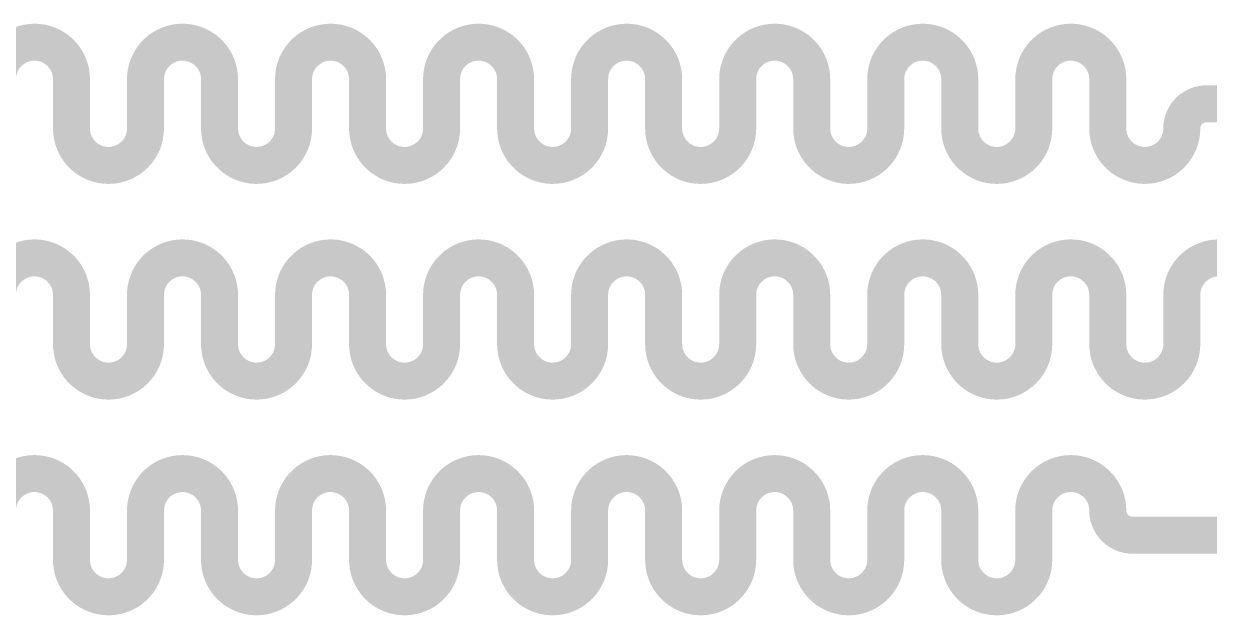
# Model space of a CAD drawing. Extents: x 75 to 173, y 40 to 188.
# Drawn here: x 108.306 to 113.188, y 137.236 to 139.674 of the extents above; entities that cross this region are included whole.
import ezdxf

# ---------------------------------------------------------------- set-up
doc = ezdxf.new("R2010")
doc.units = 0
doc.header["$MEASUREMENT"] = 0
doc.layers.add('TopLayer', color=1, linetype='CONTINUOUS')

msp = doc.modelspace()

# ---------------------------------------------------------------- linework, layer by layer
at = {"layer": 'TopLayer', "const_width": 0.1524}
for points in [[(108.19786, 139.44565, -0.4142136), (108.35026, 139.59805)], [(108.35026, 139.59805, -0.4142136), (108.50266, 139.44565)], [(108.80746, 139.44565, -0.4142136), (108.95986, 139.59805)], [(108.95986, 139.59805, -0.4142136), (109.11226, 139.44565)], [(109.41706, 139.44565, -0.4142136), (109.56946, 139.59805)], [(109.56946, 139.59805, -0.4142136), (109.72186, 139.44565)], [(110.02666, 139.44565, -0.4142136), (110.17906, 139.59805)], [(110.17906, 139.59805, -0.4142136), (110.33146, 139.44565)], [(110.63626, 139.44565, -0.4142136), (110.78866, 139.59805)], [(110.78866, 139.59805, -0.4142136), (110.94106, 139.44565)], [(111.24586, 139.44565, -0.4142136), (111.39826, 139.59805)], [(111.39826, 139.59805, -0.4142136), (111.55066, 139.44565)], [(111.85546, 139.44565, -0.4142136), (112.00786, 139.59805)], [(112.00786, 139.59805, -0.4142136), (112.16026, 139.44565)], [(112.46506, 139.44565, -0.4142136), (112.61746, 139.59805)], [(112.61746, 139.59805, -0.4142136), (112.76986, 139.44565)], [(113.07466, 139.24245, -0.4142136), (113.17626, 139.34405)], [(108.65506, 139.09005, -0.4142136), (108.50266, 139.24245)], [(108.80746, 139.24245, -0.4142135), (108.65506, 139.09005)], [(109.26466, 139.09005, -0.4142136), (109.11226, 139.24245)], [(109.41706, 139.24245, -0.4142135), (109.26466, 139.09005)], [(109.87426, 139.09005, -0.4142136), (109.72186, 139.24245)], [(110.02666, 139.24245, -0.4142135), (109.87426, 139.09005)], [(110.48386, 139.09005, -0.4142136), (110.33146, 139.24245)], [(110.63626, 139.24245, -0.4142135), (110.48386, 139.09005)], [(111.09346, 139.09005, -0.4142136), (110.94106, 139.24245)], [(111.24586, 139.24245, -0.4142135), (111.09346, 139.09005)], [(111.70306, 139.09005, -0.4142136), (111.55066, 139.24245)], [(111.85546, 139.24245, -0.4142135), (111.70306, 139.09005)], [(112.31266, 139.09005, -0.4142136), (112.16026, 139.24245)], [(112.46506, 139.24245, -0.4142135), (112.31266, 139.09005)], [(112.92226, 139.09005, -0.4142136), (112.76986, 139.24245)], [(113.07466, 139.24245, -0.4142135), (112.92226, 139.09005)], [(108.19786, 138.55665, -0.4142136), (108.35026, 138.70905)], [(108.35026, 138.70905, -0.4142136), (108.50266, 138.55665)], [(108.80746, 138.55665, -0.4142136), (108.95986, 138.70905)], [(108.95986, 138.70905, -0.4142136), (109.11226, 138.55665)], [(109.41706, 138.55665, -0.4142136), (109.56946, 138.70905)], [(109.56946, 138.70905, -0.4142136), (109.72186, 138.55665)], [(110.02666, 138.55665, -0.4142136), (110.17906, 138.70905)], [(110.17906, 138.70905, -0.4142136), (110.33146, 138.55665)], [(110.63626, 138.55665, -0.4142136), (110.78866, 138.70905)], [(110.78866, 138.70905, -0.4142136), (110.94106, 138.55665)], [(111.24586, 138.55665, -0.4142136), (111.39826, 138.70905)], [(111.39826, 138.70905, -0.4142136), (111.55066, 138.55665)], [(111.85546, 138.55665, -0.4142136), (112.00786, 138.70905)], [(112.00786, 138.70905, -0.4142136), (112.16026, 138.55665)], [(112.46506, 138.55665, -0.4142136), (112.61746, 138.70905)], [(112.61746, 138.70905, -0.4142136), (112.76986, 138.55665)], [(113.07466, 138.55665, -0.4142136), (113.22706, 138.70905)], [(113.22706, 138.70905, -0.4142136), (113.37946, 138.55665)], [(108.65506, 138.20105, -0.4142136), (108.50266, 138.35345)], [(108.80746, 138.35345, -0.4142135), (108.65506, 138.20105)], [(109.26466, 138.20105, -0.4142136), (109.11226, 138.35345)], [(109.41706, 138.35345, -0.4142135), (109.26466, 138.20105)], [(109.87426, 138.20105, -0.4142136), (109.72186, 138.35345)], [(110.02666, 138.35345, -0.4142135), (109.87426, 138.20105)], [(110.48386, 138.20105, -0.4142136), (110.33146, 138.35345)], [(110.63626, 138.35345, -0.4142135), (110.48386, 138.20105)], [(111.09346, 138.20105, -0.4142136), (110.94106, 138.35345)], [(111.24586, 138.35345, -0.4142135), (111.09346, 138.20105)], [(111.70306, 138.20105, -0.4142136), (111.55066, 138.35345)], [(111.85546, 138.35345, -0.4142135), (111.70306, 138.20105)], [(112.31266, 138.20105, -0.4142136), (112.16026, 138.35345)], [(112.46506, 138.35345, -0.4142135), (112.31266, 138.20105)], [(112.92226, 138.20105, -0.4142136), (112.76986, 138.35345)], [(113.07466, 138.35345, -0.4142135), (112.92226, 138.20105)], [(108.19786, 137.66765, -0.4142136), (108.35026, 137.82005)], [(108.35026, 137.82005, -0.4142136), (108.50266, 137.66765)], [(108.80746, 137.66765, -0.4142136), (108.95986, 137.82005)], [(108.95986, 137.82005, -0.4142136), (109.11226, 137.66765)], [(109.41706, 137.66765, -0.4142136), (109.56946, 137.82005)], [(109.56946, 137.82005, -0.4142136), (109.72186, 137.66765)], [(110.02666, 137.66765, -0.4142136), (110.17906, 137.82005)], [(110.17906, 137.82005, -0.4142136), (110.33146, 137.66765)], [(110.63626, 137.66765, -0.4142136), (110.78866, 137.82005)], [(110.78866, 137.82005, -0.4142136), (110.94106, 137.66765)], [(111.24586, 137.66765, -0.4142136), (111.39826, 137.82005)], [(111.39826, 137.82005, -0.4142136), (111.55066, 137.66765)], [(111.85546, 137.66765, -0.4142136), (112.00786, 137.82005)], [(112.00786, 137.82005, -0.4142136), (112.16026, 137.66765)], [(112.46506, 137.66765, -0.4142136), (112.61746, 137.82005)], [(112.61746, 137.82005, -0.4142136), (112.76986, 137.66765)], [(112.87146, 137.56605, -0.4142136), (112.76986, 137.66765)], [(108.65506, 137.31205, -0.4142136), (108.50266, 137.46445)], [(108.80746, 137.46445, -0.4142136), (108.65506, 137.31205)], [(109.26466, 137.31205, -0.4142136), (109.11226, 137.46445)], [(109.41706, 137.46445, -0.4142136), (109.26466, 137.31205)], [(109.87426, 137.31205, -0.4142136), (109.72186, 137.46445)], [(110.02666, 137.46445, -0.4142136), (109.87426, 137.31205)], [(110.48386, 137.31205, -0.4142136), (110.33146, 137.46445)], [(110.63626, 137.46445, -0.4142136), (110.48386, 137.31205)], [(111.09346, 137.31205, -0.4142136), (110.94106, 137.46445)], [(111.24586, 137.46445, -0.4142136), (111.09346, 137.31205)], [(111.70306, 137.31205, -0.4142136), (111.55066, 137.46445)], [(111.85546, 137.46445, -0.4142136), (111.70306, 137.31205)], [(112.31266, 137.31205, -0.4142136), (112.16026, 137.46445)], [(112.46506, 137.46445, -0.4142136), (112.31266, 137.31205)]]:
    msp.add_lwpolyline(points, format="xyb", dxfattribs=at)
at = {"layer": 'TopLayer', "const_width": 0.0762}
for points in [[(108.31216, 139.59805, 1), (108.38836, 139.59805, 1)], [(108.31216, 139.59805, 1), (108.38836, 139.59805, 1)], [(108.92176, 139.59805, 1), (108.99796, 139.59805, 1)], [(108.92176, 139.59805, 1), (108.99796, 139.59805, 1)], [(109.53136, 139.59805, 1), (109.60756, 139.59805, 1)], [(109.53136, 139.59805, 1), (109.60756, 139.59805, 1)], [(110.14096, 139.59805, 1), (110.21716, 139.59805, 1)], [(110.14096, 139.59805, 1), (110.21716, 139.59805, 1)], [(110.75056, 139.59805, 1), (110.82676, 139.59805, 1)], [(110.75056, 139.59805, 1), (110.82676, 139.59805, 1)], [(111.36016, 139.59805, 1), (111.43636, 139.59805, 1)], [(111.36016, 139.59805, 1), (111.43636, 139.59805, 1)], [(111.96976, 139.59805, 1), (112.04596, 139.59805, 1)], [(111.96976, 139.59805, 1), (112.04596, 139.59805, 1)], [(112.57936, 139.59805, 1), (112.65556, 139.59805, 1)], [(112.57936, 139.59805, 1), (112.65556, 139.59805, 1)], [(108.46456, 139.44565, 1), (108.54076, 139.44565, 1)], [(108.46456, 139.44565, 1), (108.54076, 139.44565, 1)], [(108.76936, 139.44565, 1), (108.84556, 139.44565, 1)], [(108.76936, 139.44565, 1), (108.84556, 139.44565, 1)], [(109.07416, 139.44565, 1), (109.15036, 139.44565, 1)], [(109.07416, 139.44565, 1), (109.15036, 139.44565, 1)], [(109.37896, 139.44565, 1), (109.45516, 139.44565, 1)], [(109.37896, 139.44565, 1), (109.45516, 139.44565, 1)], [(109.68376, 139.44565, 1), (109.75996, 139.44565, 1)], [(109.68376, 139.44565, 1), (109.75996, 139.44565, 1)], [(109.98856, 139.44565, 1), (110.06476, 139.44565, 1)], [(109.98856, 139.44565, 1), (110.06476, 139.44565, 1)], [(110.29336, 139.44565, 1), (110.36956, 139.44565, 1)], [(110.29336, 139.44565, 1), (110.36956, 139.44565, 1)], [(110.59816, 139.44565, 1), (110.67436, 139.44565, 1)], [(110.59816, 139.44565, 1), (110.67436, 139.44565, 1)], [(110.90296, 139.44565, 1), (110.97916, 139.44565, 1)], [(110.90296, 139.44565, 1), (110.97916, 139.44565, 1)], [(111.20776, 139.44565, 1), (111.28396, 139.44565, 1)], [(111.20776, 139.44565, 1), (111.28396, 139.44565, 1)], [(111.51256, 139.44565, 1), (111.58876, 139.44565, 1)], [(111.51256, 139.44565, 1), (111.58876, 139.44565, 1)], [(111.81736, 139.44565, 1), (111.89356, 139.44565, 1)], [(111.81736, 139.44565, 1), (111.89356, 139.44565, 1)], [(112.12216, 139.44565, 1), (112.19836, 139.44565, 1)], [(112.12216, 139.44565, 1), (112.19836, 139.44565, 1)], [(112.42696, 139.44565, 1), (112.50316, 139.44565, 1)], [(112.42696, 139.44565, 1), (112.50316, 139.44565, 1)], [(112.73176, 139.44565, 1), (112.80796, 139.44565, 1)], [(112.73176, 139.44565, 1), (112.80796, 139.44565, 1)], [(108.46456, 139.34405, 1), (108.54076, 139.34405, 1)], [(108.46456, 139.34405, 1), (108.54076, 139.34405, 1)], [(108.76936, 139.34405, 1), (108.84556, 139.34405, 1)], [(108.76936, 139.34405, 1), (108.84556, 139.34405, 1)], [(109.07416, 139.34405, 1), (109.15036, 139.34405, 1)], [(109.07416, 139.34405, 1), (109.15036, 139.34405, 1)], [(109.37896, 139.34405, 1), (109.45516, 139.34405, 1)], [(109.37896, 139.34405, 1), (109.45516, 139.34405, 1)], [(109.68376, 139.34405, 1), (109.75996, 139.34405, 1)], [(109.68376, 139.34405, 1), (109.75996, 139.34405, 1)], [(109.98856, 139.34405, 1), (110.06476, 139.34405, 1)], [(109.98856, 139.34405, 1), (110.06476, 139.34405, 1)], [(110.29336, 139.34405, 1), (110.36956, 139.34405, 1)], [(110.29336, 139.34405, 1), (110.36956, 139.34405, 1)], [(110.59816, 139.34405, 1), (110.67436, 139.34405, 1)], [(110.59816, 139.34405, 1), (110.67436, 139.34405, 1)], [(110.90296, 139.34405, 1), (110.97916, 139.34405, 1)], [(110.90296, 139.34405, 1), (110.97916, 139.34405, 1)], [(111.20776, 139.34405, 1), (111.28396, 139.34405, 1)], [(111.20776, 139.34405, 1), (111.28396, 139.34405, 1)], [(111.51256, 139.34405, 1), (111.58876, 139.34405, 1)], [(111.51256, 139.34405, 1), (111.58876, 139.34405, 1)], [(111.81736, 139.34405, 1), (111.89356, 139.34405, 1)], [(111.81736, 139.34405, 1), (111.89356, 139.34405, 1)], [(112.12216, 139.34405, 1), (112.19836, 139.34405, 1)], [(112.12216, 139.34405, 1), (112.19836, 139.34405, 1)], [(112.42696, 139.34405, 1), (112.50316, 139.34405, 1)], [(112.42696, 139.34405, 1), (112.50316, 139.34405, 1)], [(112.73176, 139.34405, 1), (112.80796, 139.34405, 1)], [(112.73176, 139.34405, 1), (112.80796, 139.34405, 1)], [(113.13816, 139.34405, 1), (113.21436, 139.34405, 1)], [(113.13816, 139.34405, 1), (113.21436, 139.34405, 1)], [(108.46456, 139.24245, 1), (108.54076, 139.24245, 1)], [(108.46456, 139.24245, 1), (108.54076, 139.24245, 1)], [(108.76936, 139.24245, 1), (108.84556, 139.24245, 1)], [(108.76936, 139.24245, 1), (108.84556, 139.24245, 1)], [(109.07416, 139.24245, 1), (109.15036, 139.24245, 1)], [(109.07416, 139.24245, 1), (109.15036, 139.24245, 1)], [(109.37896, 139.24245, 1), (109.45516, 139.24245, 1)], [(109.37896, 139.24245, 1), (109.45516, 139.24245, 1)], [(109.68376, 139.24245, 1), (109.75996, 139.24245, 1)], [(109.68376, 139.24245, 1), (109.75996, 139.24245, 1)], [(109.98856, 139.24245, 1), (110.06476, 139.24245, 1)], [(109.98856, 139.24245, 1), (110.06476, 139.24245, 1)], [(110.29336, 139.24245, 1), (110.36956, 139.24245, 1)], [(110.29336, 139.24245, 1), (110.36956, 139.24245, 1)], [(110.59816, 139.24245, 1), (110.67436, 139.24245, 1)], [(110.59816, 139.24245, 1), (110.67436, 139.24245, 1)], [(110.90296, 139.24245, 1), (110.97916, 139.24245, 1)], [(110.90296, 139.24245, 1), (110.97916, 139.24245, 1)], [(111.20776, 139.24245, 1), (111.28396, 139.24245, 1)], [(111.20776, 139.24245, 1), (111.28396, 139.24245, 1)], [(111.51256, 139.24245, 1), (111.58876, 139.24245, 1)], [(111.51256, 139.24245, 1), (111.58876, 139.24245, 1)], [(111.81736, 139.24245, 1), (111.89356, 139.24245, 1)], [(111.81736, 139.24245, 1), (111.89356, 139.24245, 1)], [(112.12216, 139.24245, 1), (112.19836, 139.24245, 1)], [(112.12216, 139.24245, 1), (112.19836, 139.24245, 1)], [(112.42696, 139.24245, 1), (112.50316, 139.24245, 1)], [(112.42696, 139.24245, 1), (112.50316, 139.24245, 1)], [(112.73176, 139.24245, 1), (112.80796, 139.24245, 1)], [(112.73176, 139.24245, 1), (112.80796, 139.24245, 1)], [(113.03656, 139.24245, 1), (113.11276, 139.24245, 1)], [(113.03656, 139.24245, 1), (113.11276, 139.24245, 1)], [(108.61696, 139.09005, 1), (108.69316, 139.09005, 1)], [(108.61696, 139.09005, 1), (108.69316, 139.09005, 1)], [(109.22656, 139.09005, 1), (109.30276, 139.09005, 1)], [(109.22656, 139.09005, 1), (109.30276, 139.09005, 1)], [(109.83616, 139.09005, 1), (109.91236, 139.09005, 1)], [(109.83616, 139.09005, 1), (109.91236, 139.09005, 1)], [(110.44576, 139.09005, 1), (110.52196, 139.09005, 1)], [(110.44576, 139.09005, 1), (110.52196, 139.09005, 1)], [(111.05536, 139.09005, 1), (111.13156, 139.09005, 1)], [(111.05536, 139.09005, 1), (111.13156, 139.09005, 1)], [(111.66496, 139.09005, 1), (111.74116, 139.09005, 1)], [(111.66496, 139.09005, 1), (111.74116, 139.09005, 1)], [(112.27456, 139.09005, 1), (112.35076, 139.09005, 1)], [(112.27456, 139.09005, 1), (112.35076, 139.09005, 1)], [(112.88416, 139.09005, 1), (112.96036, 139.09005, 1)], [(112.88416, 139.09005, 1), (112.96036, 139.09005, 1)], [(108.31216, 138.70905, 1), (108.38836, 138.70905, 1)], [(108.31216, 138.70905, 1), (108.38836, 138.70905, 1)], [(108.92176, 138.70905, 1), (108.99796, 138.70905, 1)], [(108.92176, 138.70905, 1), (108.99796, 138.70905, 1)], [(109.53136, 138.70905, 1), (109.60756, 138.70905, 1)], [(109.53136, 138.70905, 1), (109.60756, 138.70905, 1)], [(110.14096, 138.70905, 1), (110.21716, 138.70905, 1)], [(110.14096, 138.70905, 1), (110.21716, 138.70905, 1)], [(110.75056, 138.70905, 1), (110.82676, 138.70905, 1)], [(110.75056, 138.70905, 1), (110.82676, 138.70905, 1)], [(111.36016, 138.70905, 1), (111.43636, 138.70905, 1)], [(111.36016, 138.70905, 1), (111.43636, 138.70905, 1)], [(111.96976, 138.70905, 1), (112.04596, 138.70905, 1)], [(111.96976, 138.70905, 1), (112.04596, 138.70905, 1)], [(112.57936, 138.70905, 1), (112.65556, 138.70905, 1)], [(112.57936, 138.70905, 1), (112.65556, 138.70905, 1)], [(113.18896, 138.70905, 1), (113.26516, 138.70905, 1)], [(113.18896, 138.70905, 1), (113.26516, 138.70905, 1)], [(108.46456, 138.55665, 1), (108.54076, 138.55665, 1)], [(108.46456, 138.55665, 1), (108.54076, 138.55665, 1)], [(108.76936, 138.55665, 1), (108.84556, 138.55665, 1)], [(108.76936, 138.55665, 1), (108.84556, 138.55665, 1)], [(109.07416, 138.55665, 1), (109.15036, 138.55665, 1)], [(109.07416, 138.55665, 1), (109.15036, 138.55665, 1)], [(109.37896, 138.55665, 1), (109.45516, 138.55665, 1)], [(109.37896, 138.55665, 1), (109.45516, 138.55665, 1)], [(109.68376, 138.55665, 1), (109.75996, 138.55665, 1)], [(109.68376, 138.55665, 1), (109.75996, 138.55665, 1)], [(109.98856, 138.55665, 1), (110.06476, 138.55665, 1)], [(109.98856, 138.55665, 1), (110.06476, 138.55665, 1)], [(110.29336, 138.55665, 1), (110.36956, 138.55665, 1)], [(110.29336, 138.55665, 1), (110.36956, 138.55665, 1)], [(110.59816, 138.55665, 1), (110.67436, 138.55665, 1)], [(110.59816, 138.55665, 1), (110.67436, 138.55665, 1)], [(110.90296, 138.55665, 1), (110.97916, 138.55665, 1)], [(110.90296, 138.55665, 1), (110.97916, 138.55665, 1)], [(111.20776, 138.55665, 1), (111.28396, 138.55665, 1)], [(111.20776, 138.55665, 1), (111.28396, 138.55665, 1)], [(111.51256, 138.55665, 1), (111.58876, 138.55665, 1)], [(111.51256, 138.55665, 1), (111.58876, 138.55665, 1)], [(111.81736, 138.55665, 1), (111.89356, 138.55665, 1)], [(111.81736, 138.55665, 1), (111.89356, 138.55665, 1)], [(112.12216, 138.55665, 1), (112.19836, 138.55665, 1)], [(112.12216, 138.55665, 1), (112.19836, 138.55665, 1)], [(112.42696, 138.55665, 1), (112.50316, 138.55665, 1)], [(112.42696, 138.55665, 1), (112.50316, 138.55665, 1)], [(112.73176, 138.55665, 1), (112.80796, 138.55665, 1)], [(112.73176, 138.55665, 1), (112.80796, 138.55665, 1)], [(113.03656, 138.55665, 1), (113.11276, 138.55665, 1)], [(113.03656, 138.55665, 1), (113.11276, 138.55665, 1)], [(108.46456, 138.45505, 1), (108.54076, 138.45505, 1)], [(108.46456, 138.45505, 1), (108.54076, 138.45505, 1)], [(108.76936, 138.45505, 1), (108.84556, 138.45505, 1)], [(108.76936, 138.45505, 1), (108.84556, 138.45505, 1)], [(109.07416, 138.45505, 1), (109.15036, 138.45505, 1)], [(109.07416, 138.45505, 1), (109.15036, 138.45505, 1)], [(109.37896, 138.45505, 1), (109.45516, 138.45505, 1)], [(109.37896, 138.45505, 1), (109.45516, 138.45505, 1)], [(109.68376, 138.45505, 1), (109.75996, 138.45505, 1)], [(109.68376, 138.45505, 1), (109.75996, 138.45505, 1)], [(109.98856, 138.45505, 1), (110.06476, 138.45505, 1)], [(109.98856, 138.45505, 1), (110.06476, 138.45505, 1)], [(110.29336, 138.45505, 1), (110.36956, 138.45505, 1)], [(110.29336, 138.45505, 1), (110.36956, 138.45505, 1)], [(110.59816, 138.45505, 1), (110.67436, 138.45505, 1)], [(110.59816, 138.45505, 1), (110.67436, 138.45505, 1)], [(110.90296, 138.45505, 1), (110.97916, 138.45505, 1)], [(110.90296, 138.45505, 1), (110.97916, 138.45505, 1)], [(111.20776, 138.45505, 1), (111.28396, 138.45505, 1)], [(111.20776, 138.45505, 1), (111.28396, 138.45505, 1)], [(111.51256, 138.45505, 1), (111.58876, 138.45505, 1)], [(111.51256, 138.45505, 1), (111.58876, 138.45505, 1)], [(111.81736, 138.45505, 1), (111.89356, 138.45505, 1)], [(111.81736, 138.45505, 1), (111.89356, 138.45505, 1)], [(112.12216, 138.45505, 1), (112.19836, 138.45505, 1)], [(112.12216, 138.45505, 1), (112.19836, 138.45505, 1)], [(112.42696, 138.45505, 1), (112.50316, 138.45505, 1)], [(112.42696, 138.45505, 1), (112.50316, 138.45505, 1)], [(112.73176, 138.45505, 1), (112.80796, 138.45505, 1)], [(112.73176, 138.45505, 1), (112.80796, 138.45505, 1)], [(113.03656, 138.45505, 1), (113.11276, 138.45505, 1)], [(113.03656, 138.45505, 1), (113.11276, 138.45505, 1)], [(108.46456, 138.35345, 1), (108.54076, 138.35345, 1)], [(108.46456, 138.35345, 1), (108.54076, 138.35345, 1)], [(108.76936, 138.35345, 1), (108.84556, 138.35345, 1)], [(108.76936, 138.35345, 1), (108.84556, 138.35345, 1)], [(109.07416, 138.35345, 1), (109.15036, 138.35345, 1)], [(109.07416, 138.35345, 1), (109.15036, 138.35345, 1)], [(109.37896, 138.35345, 1), (109.45516, 138.35345, 1)], [(109.37896, 138.35345, 1), (109.45516, 138.35345, 1)], [(109.68376, 138.35345, 1), (109.75996, 138.35345, 1)], [(109.68376, 138.35345, 1), (109.75996, 138.35345, 1)], [(109.98856, 138.35345, 1), (110.06476, 138.35345, 1)], [(109.98856, 138.35345, 1), (110.06476, 138.35345, 1)], [(110.29336, 138.35345, 1), (110.36956, 138.35345, 1)], [(110.29336, 138.35345, 1), (110.36956, 138.35345, 1)], [(110.59816, 138.35345, 1), (110.67436, 138.35345, 1)], [(110.59816, 138.35345, 1), (110.67436, 138.35345, 1)], [(110.90296, 138.35345, 1), (110.97916, 138.35345, 1)], [(110.90296, 138.35345, 1), (110.97916, 138.35345, 1)], [(111.20776, 138.35345, 1), (111.28396, 138.35345, 1)], [(111.20776, 138.35345, 1), (111.28396, 138.35345, 1)], [(111.51256, 138.35345, 1), (111.58876, 138.35345, 1)], [(111.51256, 138.35345, 1), (111.58876, 138.35345, 1)], [(111.81736, 138.35345, 1), (111.89356, 138.35345, 1)], [(111.81736, 138.35345, 1), (111.89356, 138.35345, 1)], [(112.12216, 138.35345, 1), (112.19836, 138.35345, 1)], [(112.12216, 138.35345, 1), (112.19836, 138.35345, 1)], [(112.42696, 138.35345, 1), (112.50316, 138.35345, 1)], [(112.42696, 138.35345, 1), (112.50316, 138.35345, 1)], [(112.73176, 138.35345, 1), (112.80796, 138.35345, 1)], [(112.73176, 138.35345, 1), (112.80796, 138.35345, 1)], [(113.03656, 138.35345, 1), (113.11276, 138.35345, 1)], [(113.03656, 138.35345, 1), (113.11276, 138.35345, 1)], [(108.61696, 138.20105, 1), (108.69316, 138.20105, 1)], [(108.61696, 138.20105, 1), (108.69316, 138.20105, 1)], [(109.22656, 138.20105, 1), (109.30276, 138.20105, 1)], [(109.22656, 138.20105, 1), (109.30276, 138.20105, 1)], [(109.83616, 138.20105, 1), (109.91236, 138.20105, 1)], [(109.83616, 138.20105, 1), (109.91236, 138.20105, 1)], [(110.44576, 138.20105, 1), (110.52196, 138.20105, 1)], [(110.44576, 138.20105, 1), (110.52196, 138.20105, 1)], [(111.05536, 138.20105, 1), (111.13156, 138.20105, 1)], [(111.05536, 138.20105, 1), (111.13156, 138.20105, 1)], [(111.66496, 138.20105, 1), (111.74116, 138.20105, 1)], [(111.66496, 138.20105, 1), (111.74116, 138.20105, 1)], [(112.27456, 138.20105, 1), (112.35076, 138.20105, 1)], [(112.27456, 138.20105, 1), (112.35076, 138.20105, 1)], [(112.88416, 138.20105, 1), (112.96036, 138.20105, 1)], [(112.88416, 138.20105, 1), (112.96036, 138.20105, 1)], [(108.31216, 137.82005, 1), (108.38836, 137.82005, 1)], [(108.31216, 137.82005, 1), (108.38836, 137.82005, 1)], [(108.92176, 137.82005, 1), (108.99796, 137.82005, 1)], [(108.92176, 137.82005, 1), (108.99796, 137.82005, 1)], [(109.53136, 137.82005, 1), (109.60756, 137.82005, 1)], [(109.53136, 137.82005, 1), (109.60756, 137.82005, 1)], [(110.14096, 137.82005, 1), (110.21716, 137.82005, 1)], [(110.14096, 137.82005, 1), (110.21716, 137.82005, 1)], [(110.75056, 137.82005, 1), (110.82676, 137.82005, 1)], [(110.75056, 137.82005, 1), (110.82676, 137.82005, 1)], [(111.36016, 137.82005, 1), (111.43636, 137.82005, 1)], [(111.36016, 137.82005, 1), (111.43636, 137.82005, 1)], [(111.96976, 137.82005, 1), (112.04596, 137.82005, 1)], [(111.96976, 137.82005, 1), (112.04596, 137.82005, 1)], [(112.57936, 137.82005, 1), (112.65556, 137.82005, 1)], [(112.57936, 137.82005, 1), (112.65556, 137.82005, 1)], [(108.46456, 137.66765, 1), (108.54076, 137.66765, 1)], [(108.46456, 137.66765, 1), (108.54076, 137.66765, 1)], [(108.76936, 137.66765, 1), (108.84556, 137.66765, 1)], [(108.76936, 137.66765, 1), (108.84556, 137.66765, 1)], [(109.07416, 137.66765, 1), (109.15036, 137.66765, 1)], [(109.07416, 137.66765, 1), (109.15036, 137.66765, 1)], [(109.37896, 137.66765, 1), (109.45516, 137.66765, 1)], [(109.37896, 137.66765, 1), (109.45516, 137.66765, 1)], [(109.68376, 137.66765, 1), (109.75996, 137.66765, 1)], [(109.68376, 137.66765, 1), (109.75996, 137.66765, 1)], [(109.98856, 137.66765, 1), (110.06476, 137.66765, 1)], [(109.98856, 137.66765, 1), (110.06476, 137.66765, 1)], [(110.29336, 137.66765, 1), (110.36956, 137.66765, 1)], [(110.29336, 137.66765, 1), (110.36956, 137.66765, 1)], [(110.59816, 137.66765, 1), (110.67436, 137.66765, 1)], [(110.59816, 137.66765, 1), (110.67436, 137.66765, 1)], [(110.90296, 137.66765, 1), (110.97916, 137.66765, 1)], [(110.90296, 137.66765, 1), (110.97916, 137.66765, 1)], [(111.20776, 137.66765, 1), (111.28396, 137.66765, 1)], [(111.20776, 137.66765, 1), (111.28396, 137.66765, 1)], [(111.51256, 137.66765, 1), (111.58876, 137.66765, 1)], [(111.51256, 137.66765, 1), (111.58876, 137.66765, 1)], [(111.81736, 137.66765, 1), (111.89356, 137.66765, 1)], [(111.81736, 137.66765, 1), (111.89356, 137.66765, 1)], [(112.12216, 137.66765, 1), (112.19836, 137.66765, 1)], [(112.12216, 137.66765, 1), (112.19836, 137.66765, 1)], [(112.42696, 137.66765, 1), (112.50316, 137.66765, 1)], [(112.42696, 137.66765, 1), (112.50316, 137.66765, 1)], [(112.73176, 137.66765, 1), (112.80796, 137.66765, 1)], [(112.73176, 137.66765, 1), (112.80796, 137.66765, 1)], [(108.46456, 137.56605, 1), (108.54076, 137.56605, 1)], [(108.46456, 137.56605, 1), (108.54076, 137.56605, 1)], [(108.76936, 137.56605, 1), (108.84556, 137.56605, 1)], [(108.76936, 137.56605, 1), (108.84556, 137.56605, 1)], [(109.07416, 137.56605, 1), (109.15036, 137.56605, 1)], [(109.07416, 137.56605, 1), (109.15036, 137.56605, 1)], [(109.37896, 137.56605, 1), (109.45516, 137.56605, 1)], [(109.37896, 137.56605, 1), (109.45516, 137.56605, 1)], [(109.68376, 137.56605, 1), (109.75996, 137.56605, 1)], [(109.68376, 137.56605, 1), (109.75996, 137.56605, 1)], [(109.98856, 137.56605, 1), (110.06476, 137.56605, 1)], [(109.98856, 137.56605, 1), (110.06476, 137.56605, 1)], [(110.29336, 137.56605, 1), (110.36956, 137.56605, 1)], [(110.29336, 137.56605, 1), (110.36956, 137.56605, 1)], [(110.59816, 137.56605, 1), (110.67436, 137.56605, 1)], [(110.59816, 137.56605, 1), (110.67436, 137.56605, 1)], [(110.90296, 137.56605, 1), (110.97916, 137.56605, 1)], [(110.90296, 137.56605, 1), (110.97916, 137.56605, 1)], [(111.20776, 137.56605, 1), (111.28396, 137.56605, 1)], [(111.20776, 137.56605, 1), (111.28396, 137.56605, 1)], [(111.51256, 137.56605, 1), (111.58876, 137.56605, 1)], [(111.51256, 137.56605, 1), (111.58876, 137.56605, 1)], [(111.81736, 137.56605, 1), (111.89356, 137.56605, 1)], [(111.81736, 137.56605, 1), (111.89356, 137.56605, 1)], [(112.12216, 137.56605, 1), (112.19836, 137.56605, 1)], [(112.12216, 137.56605, 1), (112.19836, 137.56605, 1)], [(112.42696, 137.56605, 1), (112.50316, 137.56605, 1)], [(112.42696, 137.56605, 1), (112.50316, 137.56605, 1)], [(112.83336, 137.56605, 1), (112.90956, 137.56605, 1)], [(112.83336, 137.56605, 1), (112.90956, 137.56605, 1)], [(108.46456, 137.46445, 1), (108.54076, 137.46445, 1)], [(108.46456, 137.46445, 1), (108.54076, 137.46445, 1)], [(108.76936, 137.46445, 1), (108.84556, 137.46445, 1)], [(108.76936, 137.46445, 1), (108.84556, 137.46445, 1)], [(109.07416, 137.46445, 1), (109.15036, 137.46445, 1)], [(109.07416, 137.46445, 1), (109.15036, 137.46445, 1)], [(109.37896, 137.46445, 1), (109.45516, 137.46445, 1)], [(109.37896, 137.46445, 1), (109.45516, 137.46445, 1)], [(109.68376, 137.46445, 1), (109.75996, 137.46445, 1)], [(109.68376, 137.46445, 1), (109.75996, 137.46445, 1)], [(109.98856, 137.46445, 1), (110.06476, 137.46445, 1)], [(109.98856, 137.46445, 1), (110.06476, 137.46445, 1)], [(110.29336, 137.46445, 1), (110.36956, 137.46445, 1)], [(110.29336, 137.46445, 1), (110.36956, 137.46445, 1)], [(110.59816, 137.46445, 1), (110.67436, 137.46445, 1)], [(110.59816, 137.46445, 1), (110.67436, 137.46445, 1)], [(110.90296, 137.46445, 1), (110.97916, 137.46445, 1)], [(110.90296, 137.46445, 1), (110.97916, 137.46445, 1)], [(111.20776, 137.46445, 1), (111.28396, 137.46445, 1)], [(111.20776, 137.46445, 1), (111.28396, 137.46445, 1)], [(111.51256, 137.46445, 1), (111.58876, 137.46445, 1)], [(111.51256, 137.46445, 1), (111.58876, 137.46445, 1)], [(111.81736, 137.46445, 1), (111.89356, 137.46445, 1)], [(111.81736, 137.46445, 1), (111.89356, 137.46445, 1)], [(112.12216, 137.46445, 1), (112.19836, 137.46445, 1)], [(112.12216, 137.46445, 1), (112.19836, 137.46445, 1)], [(112.42696, 137.46445, 1), (112.50316, 137.46445, 1)], [(112.42696, 137.46445, 1), (112.50316, 137.46445, 1)], [(108.61696, 137.31205, 1), (108.69316, 137.31205, 1)], [(108.61696, 137.31205, 1), (108.69316, 137.31205, 1)], [(109.22656, 137.31205, 1), (109.30276, 137.31205, 1)], [(109.22656, 137.31205, 1), (109.30276, 137.31205, 1)], [(109.83616, 137.31205, 1), (109.91236, 137.31205, 1)], [(109.83616, 137.31205, 1), (109.91236, 137.31205, 1)], [(110.44576, 137.31205, 1), (110.52196, 137.31205, 1)], [(110.44576, 137.31205, 1), (110.52196, 137.31205, 1)], [(111.05536, 137.31205, 1), (111.13156, 137.31205, 1)], [(111.05536, 137.31205, 1), (111.13156, 137.31205, 1)], [(111.66496, 137.31205, 1), (111.74116, 137.31205, 1)], [(111.66496, 137.31205, 1), (111.74116, 137.31205, 1)], [(112.27456, 137.31205, 1), (112.35076, 137.31205, 1)], [(112.27456, 137.31205, 1), (112.35076, 137.31205, 1)]]:
    msp.add_lwpolyline(points, format="xyb", close=True, dxfattribs=at)
at = {"layer": 'TopLayer', "const_width": 0.1524}
for points in [[(108.50266, 139.34405), (108.50266, 139.44565)], [(108.80746, 139.34405), (108.80746, 139.44565)], [(109.11226, 139.34405), (109.11226, 139.44565)], [(109.41706, 139.34405), (109.41706, 139.44565)], [(109.72186, 139.34405), (109.72186, 139.44565)], [(110.02666, 139.34405), (110.02666, 139.44565)], [(110.33146, 139.34405), (110.33146, 139.44565)], [(110.63626, 139.34405), (110.63626, 139.44565)], [(110.94106, 139.34405), (110.94106, 139.44565)], [(111.24586, 139.34405), (111.24586, 139.44565)], [(111.55066, 139.34405), (111.55066, 139.44565)], [(111.85546, 139.34405), (111.85546, 139.44565)], [(112.16026, 139.34405), (112.16026, 139.44565)], [(112.46506, 139.34405), (112.46506, 139.44565)], [(112.76986, 139.34405), (112.76986, 139.44565)], [(108.50266, 139.24245), (108.50266, 139.34405)], [(108.80746, 139.24245), (108.80746, 139.34405)], [(109.11226, 139.24245), (109.11226, 139.34405)], [(109.41706, 139.24245), (109.41706, 139.34405)], [(109.72186, 139.24245), (109.72186, 139.34405)], [(110.02666, 139.24245), (110.02666, 139.34405)], [(110.33146, 139.24245), (110.33146, 139.34405)], [(110.63626, 139.24245), (110.63626, 139.34405)], [(110.94106, 139.24245), (110.94106, 139.34405)], [(111.24586, 139.24245), (111.24586, 139.34405)], [(111.55066, 139.24245), (111.55066, 139.34405)], [(111.85546, 139.24245), (111.85546, 139.34405)], [(112.16026, 139.24245), (112.16026, 139.34405)], [(112.46506, 139.24245), (112.46506, 139.34405)], [(112.76986, 139.24245), (112.76986, 139.34405)], [(113.17626, 139.34405), (113.37946, 139.34405)], [(108.50266, 138.45505), (108.50266, 138.55665)], [(108.80746, 138.45505), (108.80746, 138.55665)], [(109.11226, 138.45505), (109.11226, 138.55665)], [(109.41706, 138.45505), (109.41706, 138.55665)], [(109.72186, 138.45505), (109.72186, 138.55665)], [(110.02666, 138.45505), (110.02666, 138.55665)], [(110.33146, 138.45505), (110.33146, 138.55665)], [(110.63626, 138.45505), (110.63626, 138.55665)], [(110.94106, 138.45505), (110.94106, 138.55665)], [(111.24586, 138.45505), (111.24586, 138.55665)], [(111.55066, 138.45505), (111.55066, 138.55665)], [(111.85546, 138.45505), (111.85546, 138.55665)], [(112.16026, 138.45505), (112.16026, 138.55665)], [(112.46506, 138.45505), (112.46506, 138.55665)], [(112.76986, 138.45505), (112.76986, 138.55665)], [(113.07466, 138.45505), (113.07466, 138.55665)], [(108.50266, 138.35345), (108.50266, 138.45505)], [(108.80746, 138.35345), (108.80746, 138.45505)], [(109.11226, 138.35345), (109.11226, 138.45505)], [(109.41706, 138.35345), (109.41706, 138.45505)], [(109.72186, 138.35345), (109.72186, 138.45505)], [(110.02666, 138.35345), (110.02666, 138.45505)], [(110.33146, 138.35345), (110.33146, 138.45505)], [(110.63626, 138.35345), (110.63626, 138.45505)], [(110.94106, 138.35345), (110.94106, 138.45505)], [(111.24586, 138.35345), (111.24586, 138.45505)], [(111.55066, 138.35345), (111.55066, 138.45505)], [(111.85546, 138.35345), (111.85546, 138.45505)], [(112.16026, 138.35345), (112.16026, 138.45505)], [(112.46506, 138.35345), (112.46506, 138.45505)], [(112.76986, 138.35345), (112.76986, 138.45505)], [(113.07466, 138.35345), (113.07466, 138.45505)], [(108.50266, 137.56605), (108.50266, 137.66765)], [(108.80746, 137.56605), (108.80746, 137.66765)], [(109.11226, 137.56605), (109.11226, 137.66765)], [(109.41706, 137.56605), (109.41706, 137.66765)], [(109.72186, 137.56605), (109.72186, 137.66765)], [(110.02666, 137.56605), (110.02666, 137.66765)], [(110.33146, 137.56605), (110.33146, 137.66765)], [(110.63626, 137.56605), (110.63626, 137.66765)], [(110.94106, 137.56605), (110.94106, 137.66765)], [(111.24586, 137.56605), (111.24586, 137.66765)], [(111.55066, 137.56605), (111.55066, 137.66765)], [(111.85546, 137.56605), (111.85546, 137.66765)], [(112.16026, 137.56605), (112.16026, 137.66765)], [(112.46506, 137.56605), (112.46506, 137.66765)], [(108.50266, 137.46445), (108.50266, 137.56605)], [(108.80746, 137.46445), (108.80746, 137.56605)], [(109.11226, 137.46445), (109.11226, 137.56605)], [(109.41706, 137.46445), (109.41706, 137.56605)], [(109.72186, 137.46445), (109.72186, 137.56605)], [(110.02666, 137.46445), (110.02666, 137.56605)], [(110.33146, 137.46445), (110.33146, 137.56605)], [(110.63626, 137.46445), (110.63626, 137.56605)], [(110.94106, 137.46445), (110.94106, 137.56605)], [(111.24586, 137.46445), (111.24586, 137.56605)], [(111.55066, 137.46445), (111.55066, 137.56605)], [(111.85546, 137.46445), (111.85546, 137.56605)], [(112.16026, 137.46445), (112.16026, 137.56605)], [(112.46506, 137.46445), (112.46506, 137.56605)], [(112.87146, 137.56605), (116.56809, 137.56605)]]:
    msp.add_lwpolyline(points, dxfattribs=at)

doc.saveas('drawing.dxf')
